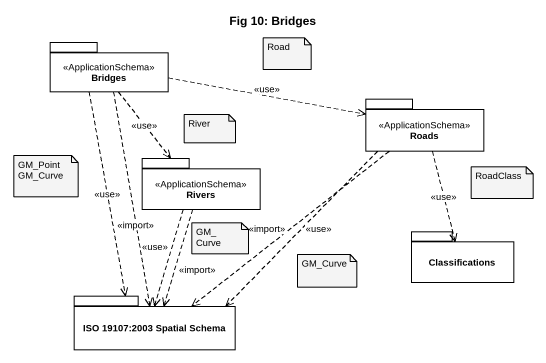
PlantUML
@startuml
title Fig 10: Bridges
package Bridges <<ApplicationSchema>> {
}
package Roads <<ApplicationSchema>> {
}
package Rivers <<ApplicationSchema>> {
}
package Classifications {
}
package "ISO 19107:2003 Spatial Schema" as ISO_19107_2003_Spatial {
}
Bridges .right.> Roads : <<use>>
Bridges ..> Rivers : <<use>>
Bridges ..> ISO_19107_2003_Spatial : <<import>>
Bridges ..> ISO_19107_2003_Spatial : <<use>>
Roads ..> Classifications : <<use>>
Roads ..> ISO_19107_2003_Spatial : <<import>>
Roads ..> ISO_19107_2003_Spatial : <<use>>
Rivers ..> ISO_19107_2003_Spatial : <<import>>
Rivers ..> ISO_19107_2003_Spatial : <<use>>
note as N1
  Road
end note
note as N2
  River
end note
note as N3
  GM_Point
  GM_Curve
end note
note as N4
  RoadClass
end note
note as N5
  GM_Curve
end note
note as N6
  GM_Curve
end note
@enduml
